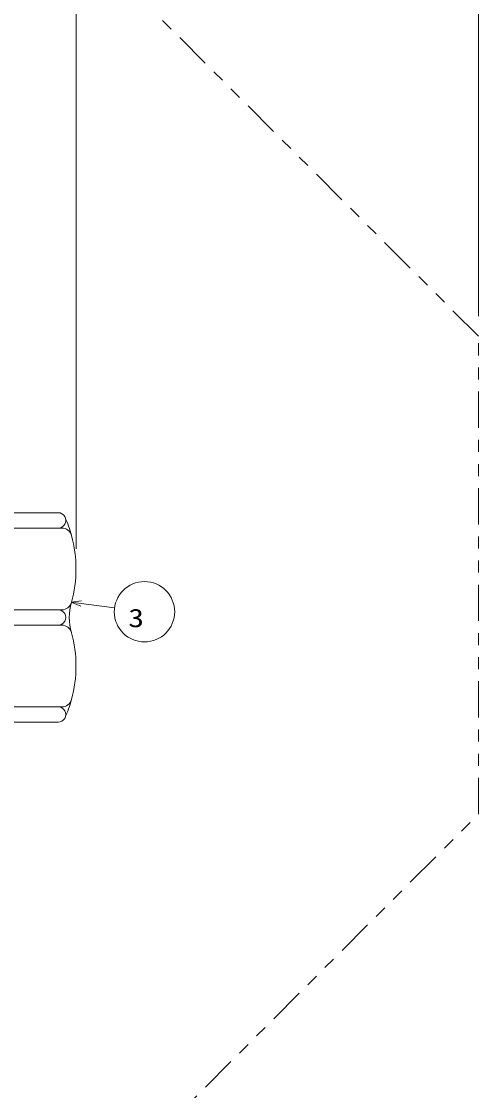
# Model space of a CAD drawing. Units: millimetres on the paper. Extents: x 0 to 420, y -594 to 297.
# Drawn here: x 227.8 to 265.7, y 138.6 to 227.2 of the extents above; entities that cross this region are included whole.
import ezdxf
from ezdxf.enums import TextEntityAlignment as Align

# ---------------------------------------------------------------- set-up
doc = ezdxf.new("R2010")
doc.units = ezdxf.units.MM
doc.linetypes.add('USER3', pattern=[8, 3, -1, 1, -1, 1, -1])
for name, color, linetype, lineweight in [('2D', 7, 'Continuous', 13), ('2D_DIMENSION', 7, 'Continuous', 13), ('2D_OUTLINE', 7, 'USER3', 13), ('AM_5', 7, 'Continuous', 13)]:
    doc.layers.add(name, color=color, linetype=linetype, lineweight=lineweight)
doc.styles.add('ＭＳ ゴシック', font='')
doc.styles.get('ＭＳ ゴシック').set_extended_font_data('MS Gothic')

msp = doc.modelspace()

# ---------------------------------------------------------------- linework, layer by layer
at = {"layer": '2D'}
for p, q in [((205.657, 186.46), (230.864, 186.46)), ((205.701, 185.19), (231.164, 185.19)), ((206.306, 178.417), (231.164, 178.417)), ((206.306, 177.147), (231.164, 177.147)), ((205.701, 170.374), (231.164, 170.374)), ((205.657, 169.104), (230.864, 169.104))]:
    msp.add_line(p, q, dxfattribs=at)
for centre, radius, start, end in [((230.864, 185.825), 0.635, 269.99995, 90.00005), ((221.764, 181.804), 10.583, 15.12167, 23.91602), ((231.164, 184.344), 0.847, 15.12167, 90), ((221.764, 181.804), 10.583, 344.87834, 15.12167), ((231.164, 179.264), 0.847, 270, 344.87834), ((236.025, 177.782), 4.233, 162.67291, 197.32708), ((230.864, 177.782), 0.635, 269.99995, 90.00005), ((231.164, 176.3), 0.847, 15.12167, 90), ((221.764, 173.76), 10.583, 344.87833, 15.12167), ((231.164, 171.22), 0.847, 270, 344.87833), ((221.764, 173.76), 10.583, 336.08398, 344.87833), ((230.864, 169.739), 0.635, 269.99995, 90.00005)]:
    msp.add_arc(centre, radius, start, end, dxfattribs=at)
at = {"layer": '2D_DIMENSION'}
for p, q in [((265.681, 202.741), (265.681, 268.807)), ((232.348, 183.47), (232.348, 239.201)), ((232.348, 183.47), (232.348, 239.193)), ((265.681, 202.741), (265.681, 239.193))]:
    msp.add_line(p, q, dxfattribs=at)
at = {"layer": '2D_OUTLINE'}
for p, q in [((265.681, 201.074), (207.115, 259.64)), ((265.681, 161.495), (265.681, 201.074)), ((220.43, 116.244), (265.681, 161.495))]:
    msp.add_line(p, q, dxfattribs=at)
at = {"layer": 'AM_5'}
for p, q in [((232.799, 179.157), (231.944, 179.043)), ((231.944, 179.043), (232.742, 178.714)), ((232.77, 178.936), (231.944, 179.043)), ((235.539, 178.577), (232.77, 178.936))]:
    msp.add_line(p, q, dxfattribs=at)
msp.add_circle((238.018, 178.255), 2.5, dxfattribs=at)

# ---------------------------------------------------------------- texts
at = {"layer": 'AM_5', "style": 'ＭＳ ゴシック', "width": 1.25}
msp.add_text('3', height=1.527, dxfattribs=at).set_placement((236.679, 176.519), align=Align.BOTTOM_LEFT)

doc.saveas('drawing.dxf')
